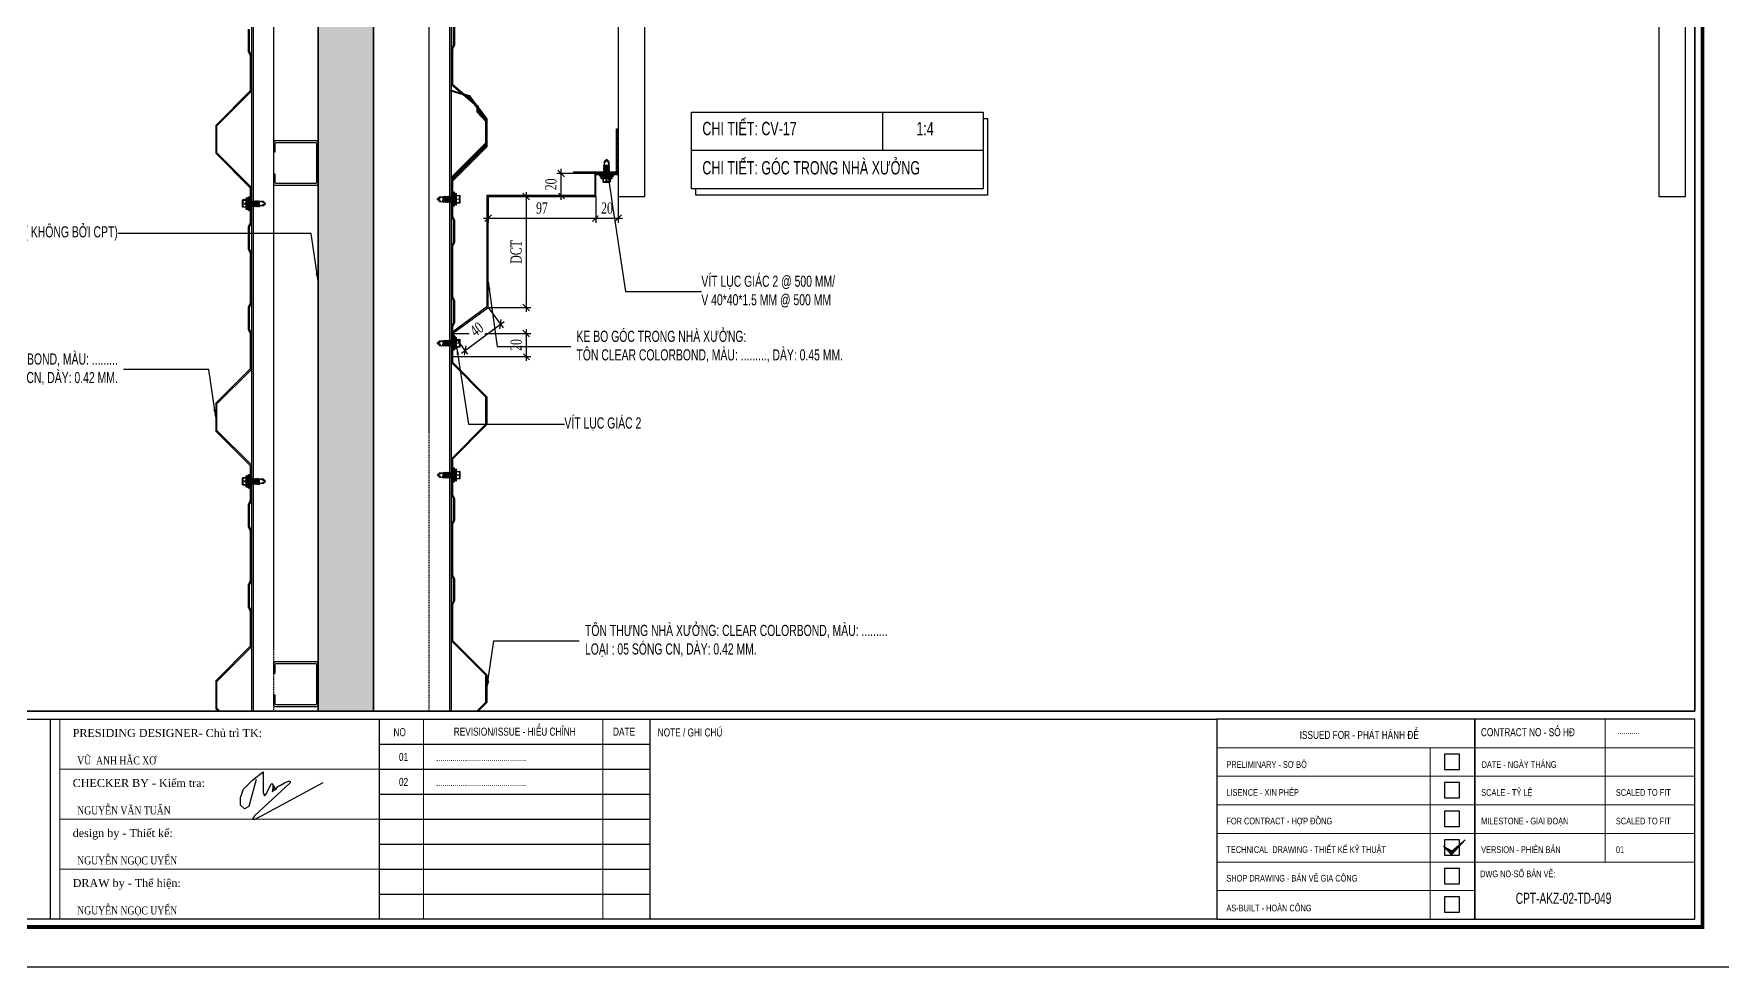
# Model space of a CAD drawing. Header units: inches. Extents: x 315041 to 662841, y -45540 to -35018.
# Drawn here: x 334569.6 to 334949.3, y -38167.8 to -37957.8 of the extents above; entities that cross this region are included whole.
import ezdxf
from ezdxf.enums import TextEntityAlignment as Align

# ---------------------------------------------------------------- set-up
doc = ezdxf.new("R2010")
doc.units = ezdxf.units.IN
doc.header["$MEASUREMENT"] = 0
doc.linetypes.add('HIDDEN', pattern=[0.375, 0.25, -0.125])
for name, color, linetype in [('1', 1, 'Continuous'), ('2', 2, 'Continuous'), ('251', 251, 'Continuous'), ('3', 3, 'Continuous'), ('7', 7, 'Continuous'), ('8', 8, 'Continuous'), ('BAO KHUNG', 31, 'Continuous'), ('Fast RSQ_A2 Frame$0$Khung ten', 4, 'Continuous'), ('flashing', 6, 'Continuous'), ('STRUCTURE', 1, 'Continuous')]:
    doc.layers.add(name, color=color, linetype=linetype)
doc.layers.add('Cover text', color=7, linetype='Continuous', true_color=0x52370f)
for name, color, linetype, lineweight in [('DETAIL$0$S-Dim', 8, 'Continuous', 20), ('DETAIL$0$S-Hatch', 8, 'Continuous', 13), ('S-Hatch', 8, 'Continuous', 9)]:
    doc.layers.add(name, color=color, linetype=linetype, lineweight=lineweight)
doc.styles.add('ST1', font='times.ttf', dxfattribs={"width": 0.7})
doc.styles.add('ST1H', font='vnshxh.shx', dxfattribs={"width": 0.7})
doc.styles.add('ST3', font='times.ttf', dxfattribs={"width": 0.8})
doc.styles.get("Standard").update_dxf_attribs({"font": 'VHARIALN.TTF'})
doc.styles.add('style2', font='VHAVANI.TTF')
doc.styles.add('TIEU DE', font='VHARIALN.TTF', dxfattribs={"width": 0.8})
doc.dimstyles.new('3', dxfattribs={"dimtxt": 3.5, "dimasz": 1.8, "dimexe": 1, "dimexo": 0, "dimgap": 1, "dimtad": 1, "dimdec": 0, "dimlfac": 3, "dimzin": 0, "dimdsep": 46, "dimtxsty": 'ST1H', "dimblk": 'OBLIQUE', "dimcen": 1, "dimdle": 1, "dimclrd": 8, "dimclre": 8, "dimclrt": 3, "dimadec": 0, "dimazin": 0, "dimtfac": 1, "dimtdec": 0, "dimtix": 1, "dimtofl": 0, "dimtmove": 1, "dimatfit": 3, "dimfxl": 0.18, "dimtolj": 1, "dimtzin": 0, "dimlwd": -1, "dimlwe": -1, "dimarcsym": 1})
doc.dimstyles.new('4', dxfattribs={"dimtxt": 2.5, "dimasz": 1.5, "dimexe": 1, "dimexo": 0, "dimgap": 1, "dimtad": 1, "dimdec": 0, "dimlfac": 4, "dimzin": 0, "dimdsep": 46, "dimtxsty": 'ST1', "dimblk": 'OBLIQUE', "dimcen": 1, "dimdle": 1, "dimclrd": 8, "dimclre": 8, "dimclrt": 3, "dimadec": 0, "dimazin": 0, "dimtfac": 1, "dimtdec": 0, "dimtix": 1, "dimtmove": 0, "dimatfit": 3, "dimfxl": 0.18, "dimtfill": 1, "dimtolj": 1, "dimtzin": 0, "dimlwd": -1, "dimlwe": -1, "dimarcsym": 1})

# ---------------------------------------------------------------- blocks, each defined once
blk = doc.blocks.new('DETAIL$0$MARK')
at = {"layer": 'DETAIL$0$S-Hatch', "linetype": 'Continuous'}
h = blk.add_hatch(dxfattribs=at)
h.set_pattern_fill('ANSI31', color=256, scale=50, style=0)
h.paths.add_polyline_path([(1667850, -1156933), (1667909, -1156997), (1668012, -1156885), (1667913, -1156967)])
at = {"layer": 'DETAIL$0$S-Dim', "linetype": 'Continuous'}
blk.add_lwpolyline([(1667850, -1156933), (1667909, -1156997), (1668012, -1156885), (1667913, -1156967), (1667850, -1156933)], dxfattribs=at)
blk = doc.blocks.new('A$C3be9bcc6')
at = {"layer": '1', "color": 5, "lineweight": 30}
blk.add_lwpolyline([(0.81, 8.89), (-0.84, 2.88), (-1.85, 2.33), (-2.68, 3.13), (-2.68, 4.9), (-2.07, 6.74), (0.04, 8.88), (2.4, 10.63), (2.4, 6), (2.65, 5.25), (3.15, 5.75), (4.09, 7.78), (4.36, 8), (4.55, 7.76), (4.55, 6.96), (4.38, 6.24), (4.73, 6.44), (4.87, 7.5), (4.91, 6.81), (4.96, 6.56), (5.3, 6.85), (5.71, 7.36), (6.26, 7.68), (7.16, 8.21), (8.05, 8.54), (8.45, 8.54), (8.45, 8.14), (0.41, 0.75), (0, 0), (0.54, 0), (2.01, 0.75), (15.87, 8.23)], dxfattribs=at)
blk = doc.blocks.new('A$C75D82031')
at = {"layer": '2', "color": 157, "linetype": 'Continuous'}
blk.add_lwpolyline([(0, 420), (594, 420), (594, 0), (0, 0)], close=True, dxfattribs=at)
at = {"layer": '251', "linetype": 'Continuous'}
for p, q in [((285.8, 50.19), (346.77, 50.19)), ((285.8, 44.56), (346.77, 44.56)), ((285.8, 38.94), (346.77, 38.94)), ((285.8, 33.31), (346.77, 33.31)), ((285.8, 27.69), (346.77, 27.69)), ((285.8, 22.06), (346.77, 22.06)), ((285.8, 16.44), (346.77, 16.44))]:
    blk.add_line(p, q, dxfattribs=at)
at = {"layer": '7', "color": 147, "linetype": 'Continuous'}
blk.add_lwpolyline([(12.33, 57.61), (581.67, 57.61), (581.67, 409.19), (12.33, 409.19)], close=True, dxfattribs=at)
at = {"layer": 'BAO KHUNG', "color": 7}
blk.add_line((346.77, 10.81), (346.77, 55.81), dxfattribs=at)
at = {"layer": 'BAO KHUNG', "color": 167, "linetype": 'Continuous', "const_width": 0.871}
blk.add_lwpolyline([(10.59, 9.07), (583.41, 9.07), (583.41, 410.93), (10.59, 410.93)], close=True, dxfattribs=at)
at = {"layer": 'BAO KHUNG', "color": 7}
for points in [[(144.95, 55.81), (285.8, 55.81), (285.8, 10.81), (144.95, 10.81)], [(211.89, 55.81), (474.14, 55.81), (474.14, 10.81), (211.89, 10.81)], [(474.14, 10.81), (532.16, 10.81), (532.16, 55.81), (474.14, 55.81)], [(532.16, 10.81), (581.67, 10.81), (581.67, 55.81), (532.16, 55.81)]]:
    blk.add_lwpolyline(points, close=True, dxfattribs=at)
at = {"layer": 'Fast RSQ_A2 Frame$0$Khung ten', "color": 7, "ltscale": 1000}
for points in [[(525.34, 44.51), (528.78, 44.51), (528.78, 47.96), (525.34, 47.96)], [(525.34, 38.09), (528.78, 38.09), (528.78, 41.53), (525.34, 41.53)], [(525.34, 31.66), (528.78, 31.66), (528.78, 35.1), (525.34, 35.1)], [(525.34, 25.23), (528.78, 25.23), (528.78, 28.67), (525.34, 28.67)], [(525.34, 18.8), (528.78, 18.8), (528.78, 22.24), (525.34, 22.24)], [(525.34, 12.37), (528.78, 12.37), (528.78, 15.81), (525.34, 15.81)]]:
    blk.add_lwpolyline(points, close=True, dxfattribs=at)
at = {"layer": 'S-Hatch'}
for p, q in [((213.95, 10.81), (213.95, 55.81)), ((295.73, 55.81), (295.73, 10.81)), ((336.07, 55.81), (336.07, 10.81)), ((561.54, 55.81), (561.54, 23.67)), ((474.14, 49.38), (532.16, 49.38)), ((522.13, 10.81), (522.13, 49.38)), ((532.16, 49.38), (581.67, 49.38)), ((285.8, 44.56), (213.95, 44.56)), ((474.14, 42.95), (532.16, 42.95)), ((532.16, 42.95), (581.67, 42.95)), ((474.14, 36.52), (532.16, 36.52)), ((532.16, 36.52), (581.67, 36.52)), ((285.8, 33.31), (213.95, 33.31)), ((474.14, 30.1), (532.16, 30.1)), ((532.16, 30.1), (581.67, 30.1)), ((474.14, 23.67), (532.16, 23.67)), ((532.16, 23.67), (581.67, 23.67)), ((285.8, 22.06), (213.95, 22.06)), ((474.14, 17.24), (532.16, 17.24))]:
    blk.add_line(p, q, dxfattribs=at)
blk.add_blockref('A$C3be9bcc6', (257.32, 33.31))
at = {"layer": 'DETAIL$0$S-Dim', "linetype": 'Continuous', "xscale": 0.02999999996973202, "yscale": 0.02999999996973202, "zscale": 0.02999999996973202}
blk.add_blockref('DETAIL$0$MARK', (-49510.32, 34735.23), dxfattribs=at)
at = {"layer": 'BAO KHUNG', "color": 7, "linetype": 'Continuous', "style": 'ST3'}
for s, p in [('PRESIDING DESIGNER- Chủ trì TK:', (216.86, 51.8)), ('CHECKER BY - Kiểm tra:', (216.86, 40.55)), ('design by - Thiết kế:', (216.86, 29.3)), ('DRAW by - Thể hiện:', (216.86, 18.05))]:
    blk.add_text(s, height=1.8, dxfattribs=at).set_placement(p)
at = {"layer": 'BAO KHUNG', "color": 7, "linetype": 'Continuous', "width": 0.9}
for s, p in [('NO', (290.4, 52.88)), ('REVISION/ISSUE - HIÓU CHØNH', (316.27, 53)), ('DATE', (340.86, 52.99)), ('01', (291.27, 47.31)), ('02', (291.27, 41.69))]:
    blk.add_text(s, height=1.8, dxfattribs=at).set_placement(p, align=Align.MIDDLE_CENTER)
for s, p in [('NOTE / GHI CHÚ', (348.44, 51.92)), ('CONTRACT NO - Sè H§', (533.57, 51.98))]:
    blk.add_text(s, height=1.8, dxfattribs=at).set_placement(p)
blk.add_text('ISSUED FOR - PHÁT HÀNH ĐỂ ', height=1.8, dxfattribs=at).set_placement((506.46, 51.36), align=Align.CENTER)
at = {"layer": 'BAO KHUNG', "color": 109, "linetype": 'Continuous', "style": 'style2', "width": 0.8}
blk.add_text('...........', height=1.5, dxfattribs=at).set_placement((564.21, 52.44))
at = {"layer": 'Cover text', "linetype": 'Continuous', "width": 0.8}
for s, height, style, p in [('VŨ  ANH HẮC XƠ', 1.8, 'ST3', (217.88, 45.63)), ('............................................', 1.5, 'style2', (298.6, 46.4)), ('PRELIMINARY - S¥ Bé', 1.5, 'style2', (476.33, 44.85)), ('date - NGµY TH¸NG', 1.5, 'style2', (533.72, 44.85)), ('............................................', 1.5, 'style2', (298.6, 40.78)), ('LISENCE - XIN PHÐP', 1.5, 'style2', (476.33, 38.57)), ('scale - tû lÖ', 1.5, 'style2', (533.63, 38.57)), ('scaled to fit', 1.5, 'style2', (563.92, 38.57)), ('NGUYỄN VĂN TUẤN', 1.8, 'ST3', (217.88, 34.38)), ('FOR CONTRACT - HîP §åNG', 1.5, 'style2', (476.33, 32.14)), ('MILESTONE - GIAI §O¹N', 1.5, 'style2', (533.63, 32.14)), ('scaled to fit', 1.5, 'style2', (563.92, 32.14)), ('TECHNICAL  DRAWING - THIÕT KÕ Kü THUËT', 1.5, 'style2', (476.33, 25.71)), ('VERSION - PHI£N B¶N', 1.5, 'style2', (533.63, 25.71)), ('01', 1.5, 'style2', (563.92, 25.71)), ('NGUYỄN NGỌC UYỂN', 1.8, 'ST3', (217.88, 23.13)), ('SHOP DRAWING - B¶N VÏ GIA C¤NG', 1.5, 'style2', (476.33, 19.28)), ('%%u%%udwg no-sè b¶n vÏ:', 1.5, 'style2', (533.38, 20.26)), ('NGUYỄN NGỌC UYỂN', 1.8, 'ST3', (217.88, 11.88)), ('AS-BUILT - HOµN C¤NG', 1.5, 'style2', (476.33, 12.56))]:
    blk.add_text(s, height=height, dxfattribs=dict(at, style=style)).set_placement(p)
blk = doc.blocks.new('Short_Self_drilling')
at = {"layer": 'STRUCTURE', "color": 1, "linetype": 'Continuous'}
for p, q in [((6.4, 1.7), (-6.4, 1.7)), ((5.1, 3.8), (-5.1, 3.8)), ((-2.6, 2.9), (-5.1, 2.9)), ((-3.4, 3.8), (-3.4, 6.8)), ((3, 7.2), (-3, 7.2)), ((2.6, 2.9), (-2.6, 2.9)), ((-2.1, 2.8), (-2.1, 2.9)), ((6.3, 0), (0, 0)), ((2.2, 2.8), (2.2, 2.9)), ((2.2, -0.5), (2.2, 0)), ((5.1, 2.9), (2.6, 2.9)), ((3.4, 3.8), (3.4, 6.8)), ((3, -1.2), (-2.7, -0.2)), ((3, -2.7), (-2.7, -1.8)), ((3, -4.2), (-2.7, -3.3)), ((3, -5.8), (-2.7, -4.8)), ((3, -7.3), (-2.7, -6.3)), ((-1.9, -8), (-2.7, -7.9)), ((-2.1, -1.4), (-2.1, -0.9)), ((-2.1, -2.9), (-2.1, -2.4)), ((-2.1, -4.4), (-2.1, -3.9)), ((-2.1, -6), (-2.1, -5.4)), ((-2.1, -7.5), (-2.1, -7)), ((-2.1, -12.3), (-2.1, -8.5)), ((3, -8.8), (-1.1, -8.1)), ((2.1, -12.3), (2.1, -9.1)), ((2.2, -2), (2.2, -1.5)), ((2.2, -3.6), (2.2, -3)), ((2.2, -5.1), (2.2, -4.6)), ((2.2, -6.6), (2.2, -6.1)), ((2.2, -8.1), (2.2, -7.6))]:
    blk.add_line(p, q, dxfattribs=at)
blk.add_lwpolyline([(6.4, 1.3), (6.4, 1.7), (2.1, 2.8), (-2.1, 2.8), (-6.4, 1.7), (-6.4, 1.3)], close=True, dxfattribs=at)
for points in [[(-6.4, 1.3, -0.088869), (-6.3, 0), (0, 0)], [(-0.1, 3.8), (-0.3, 6.2, 0.338878), (-3.1, 6.2), (-3.3, 3.8)], [(3.3, 3.8), (3.1, 6.2, 0.338878), (0.3, 6.2), (0.1, 3.8)], [(2.1, -12.3), (0.2, -14.2, -0.333596), (-0.2, -14.2), (-2.1, -12.3)], [(-0.1, -14), (-1, -12.2, -0.148657), (-1.4, -11.2), (-2, -7.7, -0.815006), (-1.2, -7.8, 0.150833), (-0.8, -8.7)], [(2.1, -12.3), (1.7, -11.7, 0.52242), (0.9, -11.7), (-0.2, -14.2)]]:
    blk.add_lwpolyline(points, format="xyb", dxfattribs=at)
for points in [[(3, -1.2), (2.2, -1.5), (-2.1, -0.8), (-2.7, -0.2), (-2.4, 0)], [(3, -2.7), (2.2, -3), (-2.1, -2.4), (-2.7, -1.8), (-2.1, -1.4), (2.2, -2), (3, -2.7)], [(3, -4.2), (2.2, -4.6), (-2.1, -3.9), (-2.7, -3.3), (-2.1, -2.9), (2.2, -3.6), (3, -4.2)], [(3, -5.8), (2.2, -6.1), (-2.1, -5.4), (-2.7, -4.8), (-2.1, -4.4), (2.2, -5.1), (3, -5.8)], [(3, -7.3), (2.2, -7.6), (-2.1, -7), (-2.7, -6.3), (-2.1, -6), (2.2, -6.6), (3, -7.3)], [(-1.8, -8.5), (-2.1, -8.5), (-2.7, -7.9), (-2.1, -7.5), (-1.8, -7.5)], [(-1.3, -7.6), (2.2, -8.1), (3, -8.8)], [(-1.2, 0), (2.2, -0.5), (3, -1.2)], [(3, -8.8), (2.2, -9.1), (-0.8, -8.7)]]:
    blk.add_lwpolyline(points, dxfattribs=at)
for centre, radius, start, end in [((-5, 3.3), 0.455, 109.7949, 250.2674), ((-3, 6.8), 0.429, 90.0311, 180.0311), ((3, 6.8), 0.429, 0.0311, 90.0311), ((5.1, 3.3), 0.435, 279.7276, 80.3347), ((10, 0.2), 3.74, 162.2963, 182.6103)]:
    blk.add_arc(centre, radius, start, end, dxfattribs=at)
blk = doc.blocks.new('_Oblique')
at = {"color": 0, "linetype": 'ByBlock', "lineweight": -2}
blk.add_line((-0.5, -0.5), (0.5, 0.5), dxfattribs=at)
blk = doc.blocks.new('*D926')
at = {"color": 8, "linetype": 'Continuous', "transparency": 16777216}
for p, q in [((334671.72, -37994.42), (334671.72, -38000.32)), ((334695.95, -37994.42), (334695.95, -38000.32)), ((334670.72, -37999.32), (334696.95, -37999.32))]:
    blk.add_line(p, q, dxfattribs=at)
at = {"layer": 'Defpoints', "color": 0, "transparency": 16777216}
for p in [(334671.72, -37994.42), (334695.95, -37994.42), (334695.95, -37999.32)]:
    blk.add_point(p, dxfattribs=at)
at = {"color": 8, "transparency": 16777216, "xscale": 1.5, "yscale": 1.5, "zscale": 1.5, "rotation": 180}
blk.add_blockref('_Oblique', (334671.72, -37999.32), dxfattribs=at)
at = {"color": 8, "transparency": 16777216, "xscale": 1.5, "yscale": 1.5, "zscale": 1.5}
blk.add_blockref('_Oblique', (334695.95, -37999.32), dxfattribs=at)
at = {"color": 3, "transparency": 16777216, "insert": (334683.84, -37997.04), "char_height": 2.5, "attachment_point": 5, "style": 'ST1', "bg_fill": 3, "box_fill_scale": 1.25, "bg_fill_color": 256, "bg_fill_true_color": 13158600, "bg_fill_transparency": 0}
blk.add_mtext('\\A1;97', dxfattribs=at)
blk = doc.blocks.new('*D927')
at = {"color": 8, "linetype": 'Continuous', "transparency": 16777216}
for p, q in [((334700.99, -37989.48), (334700.99, -38000.32)), ((334695.95, -37994.42), (334695.95, -38000.32)), ((334694.95, -37999.32), (334701.99, -37999.32))]:
    blk.add_line(p, q, dxfattribs=at)
at = {"layer": 'Defpoints', "color": 0, "transparency": 16777216}
blk.add_point((334700.99, -37989.48), dxfattribs=at)
at = {"color": 8, "transparency": 16777216, "xscale": 1.5, "yscale": 1.5, "zscale": 1.5, "rotation": 180}
blk.add_blockref('_Oblique', (334695.95, -37999.32), dxfattribs=at)
at = {"color": 8, "transparency": 16777216, "xscale": 1.5, "yscale": 1.5, "zscale": 1.5}
blk.add_blockref('_Oblique', (334700.99, -37999.32), dxfattribs=at)
at = {"color": 3, "transparency": 16777216, "insert": (334698.47, -37997.05), "char_height": 2.5, "attachment_point": 5, "style": 'ST1', "bg_fill": 3, "box_fill_scale": 1.25, "bg_fill_color": 256, "bg_fill_true_color": 13158600, "bg_fill_transparency": 11363320}
blk.add_mtext('\\A1;20', dxfattribs=at)
at = {"layer": 'Defpoints', "color": 0, "transparency": 16777216}
for p in [(334695.95, -37994.42), (334700.99, -37999.32)]:
    blk.add_point(p, dxfattribs=at)
blk = doc.blocks.new('*D928')
at = {"color": 8, "linetype": 'Continuous', "transparency": 16777216}
for p, q in [((334695.7, -37989.23), (334687.15, -37989.23)), ((334688.15, -37995.17), (334688.15, -37988.23)), ((334695.7, -37994.17), (334687.15, -37994.17))]:
    blk.add_line(p, q, dxfattribs=at)
at = {"layer": 'Defpoints', "color": 0, "transparency": 16777216}
for p in [(334695.7, -37989.23), (334695.7, -37994.17)]:
    blk.add_point(p, dxfattribs=at)
at = {"color": 8, "transparency": 16777216, "xscale": 1.5, "yscale": 1.5, "zscale": 1.5}
for p, rotation in [((334688.15, -37989.23), 90), ((334688.15, -37994.17), 270)]:
    blk.add_blockref('_Oblique', p, dxfattribs=dict(at, rotation=rotation))
at = {"color": 3, "transparency": 16777216, "insert": (334685.87, -37991.7), "char_height": 2.5, "attachment_point": 5, "rotation": 90, "style": 'ST1', "bg_fill": 3, "box_fill_scale": 1.25, "bg_fill_color": 256, "bg_fill_true_color": 13158600, "bg_fill_transparency": 8509836}
blk.add_mtext('\\A1;20', dxfattribs=at)
at = {"layer": 'Defpoints', "color": 0, "transparency": 16777216}
blk.add_point((334688.15, -37989.23), dxfattribs=at)
blk = doc.blocks.new('*D929')
at = {"color": 8, "linetype": 'Continuous', "transparency": 16777216}
for p, q in [((334671.72, -37994.42), (334681.31, -37994.42)), ((334680.31, -37993.42), (334680.31, -38020.39)), ((334671.72, -38019.39), (334681.31, -38019.39))]:
    blk.add_line(p, q, dxfattribs=at)
at = {"layer": 'Defpoints', "color": 0, "transparency": 16777216}
for p in [(334671.72, -37994.42), (334671.72, -38019.39), (334680.31, -38019.39)]:
    blk.add_point(p, dxfattribs=at)
at = {"color": 8, "transparency": 16777216, "xscale": 1.5, "yscale": 1.5, "zscale": 1.5}
for p, rotation in [((334680.31, -37994.42), 90), ((334680.31, -38019.39), 270)]:
    blk.add_blockref('_Oblique', p, dxfattribs=dict(at, rotation=rotation))
at = {"color": 3, "transparency": 16777216, "insert": (334678.03, -38006.91), "char_height": 2.5, "attachment_point": 5, "rotation": 90, "style": 'ST1', "bg_fill": 3, "box_fill_scale": 1.25, "bg_fill_color": 256, "bg_fill_true_color": 13158600, "bg_fill_transparency": 8439132}
blk.add_mtext('\\A1;DCT', dxfattribs=at)
blk = doc.blocks.new('*D930')
at = {"color": 8, "linetype": 'Continuous', "transparency": 16777216}
for p, q in [((334663.75, -38025.28), (334681.31, -38025.28)), ((334680.31, -38024.28), (334680.31, -38031.39)), ((334663.75, -38030.39), (334681.31, -38030.39))]:
    blk.add_line(p, q, dxfattribs=at)
at = {"layer": 'Defpoints', "color": 0, "transparency": 16777216}
for p in [(334663.75, -38025.28), (334663.75, -38030.39)]:
    blk.add_point(p, dxfattribs=at)
at = {"color": 8, "transparency": 16777216, "xscale": 1.5, "yscale": 1.5, "zscale": 1.5}
for p, rotation in [((334680.31, -38025.28), 90), ((334680.31, -38030.39), 270)]:
    blk.add_blockref('_Oblique', p, dxfattribs=dict(at, rotation=rotation))
at = {"color": 3, "transparency": 16777216, "insert": (334678.04, -38027.83), "char_height": 2.5, "attachment_point": 5, "rotation": 90, "style": 'ST1', "bg_fill": 3, "box_fill_scale": 1.25, "bg_fill_color": 256, "bg_fill_true_color": 13158600, "bg_fill_transparency": 1}
blk.add_mtext('\\A1;20', dxfattribs=at)
at = {"layer": 'Defpoints', "color": 0, "transparency": 16777216}
blk.add_point((334680.31, -38030.39), dxfattribs=at)
blk = doc.blocks.new('*D931')
at = {"color": 8, "linetype": 'Continuous', "transparency": 16777216}
for p, q in [((334671.72, -38019.39), (334675.11, -38023.99)), ((334663.75, -38025.28), (334667.13, -38029.87)), ((334665.74, -38029.66), (334675.32, -38022.59))]:
    blk.add_line(p, q, dxfattribs=at)
at = {"layer": 'Defpoints', "color": 0, "transparency": 16777216}
for p in [(334671.72, -38019.39), (334663.75, -38025.28), (334674.52, -38023.18)]:
    blk.add_point(p, dxfattribs=at)
at = {"color": 8, "transparency": 16777216, "xscale": 1.5, "yscale": 1.5, "zscale": 1.5}
for p, rotation in [((334674.52, -38023.18), 36.40394577206684), ((334666.54, -38029.07), 216.4039457720669)]:
    blk.add_blockref('_Oblique', p, dxfattribs=dict(at, rotation=rotation))
at = {"color": 3, "transparency": 16777216, "insert": (334669.18, -38024.3), "char_height": 2.5, "attachment_point": 5, "rotation": 36.4039, "style": 'ST1', "bg_fill": 3, "box_fill_scale": 1.25, "bg_fill_color": 256, "bg_fill_true_color": 13158600, "bg_fill_transparency": 11366416}
blk.add_mtext('\\A1;40', dxfattribs=at)

msp = doc.modelspace()

# ---------------------------------------------------------------- hatches: boundary and pattern name
h = msp.add_hatch()
h.set_pattern_fill('HOUND', color=8, scale=11.25, angle=90, style=0)
h.paths.add_polyline_path([(334633.4866, -37758.6314), (334645.9866, -37758.6314), (334645.9866, -38110.2113), (334633.4866, -38110.2113)])
at = {"true_color": 0xfa051e}
h = msp.add_hatch(dxfattribs=at)
h.set_pattern_fill('ANSI31', color=1, scale=2.25, angle=90, style=0)
h.set_pattern_definition([(135, (308826.94611, -285589.25566), (-0.1988737822, -0.1988737822), [])])
h.paths.add_polyline_path([(334700.9925, -37979.2335), (334700.9925, -37989.2335), (334690.9925, -37989.2335), (334690.9925, -37988.8585), (334700.6175, -37988.8585), (334700.6175, -37979.2335)])

# ---------------------------------------------------------------- linework, layer by layer
at = {"color": 9}
msp.add_line((334760.394, -37975.4484), (334760.394, -37984.073), dxfattribs=at)
at = {"color": 8}
for points in [[(334373.7734, -37758.6314), (334943.1113, -37758.6314), (334943.1113, -38110.2113), (334373.7734, -38110.2113)], [(334633.4866, -37758.6314), (334645.9866, -37758.6314), (334645.9866, -38110.2113), (334633.4866, -38110.2113)]]:
    msp.add_lwpolyline(points, close=True, dxfattribs=at)
for points in [[(334633.4866, -37758.6314), (334633.4866, -38110.2113)], [(334645.9866, -38110.2113), (334645.9866, -37758.6314)]]:
    msp.add_lwpolyline(points, dxfattribs=at)
at = {"color": 94, "linetype": 'HIDDEN'}
for points in [[(334658.4866, -38110.2113), (334658.4866, -37758.6314)], [(334623.4866, -37774.4035), (334623.4866, -38110.2113)]]:
    msp.add_lwpolyline(points, dxfattribs=at)
at = {"color": 94}
for points in [[(334663.1116, -38110.2113), (334663.1116, -37758.6314)], [(334663.4866, -38110.2113), (334663.4866, -37758.6314)], [(334618.4866, -37774.4035), (334618.4866, -38110.2113)], [(334618.8616, -37774.4035), (334618.8616, -38110.2113)]]:
    msp.add_lwpolyline(points, dxfattribs=at)
at = {"color": 3, "ltscale": 15}
for points in [[(334617.7873, -37956.7836), (334617.7873, -37961.7758), (334618.2366, -37962.6817), (334618.2366, -37970.6469), (334610.4988, -37978.4358), (334610.4988, -37984.6858), (334618.2366, -37992.4746), (334618.2366, -38000.3758), (334617.7873, -38001.2817), (334617.7873, -38006.2739), (334618.2366, -38007.1798), (334618.2366, -38018.4553), (334617.7873, -38019.3613), (334617.7873, -38024.3534), (334618.2366, -38025.2594), (334618.2366, -38033.2246), (334610.4988, -38040.955), (334610.4988, -38047.205), (334618.2366, -38054.9353), (334618.2366, -38062.8365), (334617.7873, -38063.7424), (334617.7873, -38068.7346), (334618.2366, -38069.6405), (334618.2366, -38080.916), (334617.7873, -38081.822), (334617.7873, -38086.8141), (334618.2366, -38087.7201), (334618.2366, -38095.6212), (334610.4988, -38103.4101), (334610.4988, -38109.6601), (334611.0464, -38110.2113)], [(334611.3988, -38110.2113), (334610.7488, -38109.557), (334610.7488, -38103.5132), (334618.4866, -38095.7243), (334618.4866, -38087.6615), (334618.0373, -38086.7556), (334618.0373, -38081.8806), (334618.4866, -38080.9746), (334618.4866, -38069.582), (334618.0373, -38068.676), (334618.0373, -38063.801), (334618.4866, -38062.895), (334618.4866, -38054.8317), (334610.7488, -38047.1013), (334610.7488, -38041.0586), (334618.4866, -38033.3282), (334618.4866, -38025.2008), (334618.0373, -38024.2948), (334618.0373, -38019.4199), (334618.4866, -38018.5139), (334618.4866, -38007.1213), (334618.0373, -38006.2153), (334618.0373, -38001.3403), (334618.4866, -38000.4343), (334618.4866, -37992.3715), (334610.7488, -37984.5827), (334610.7488, -37978.5389), (334618.4866, -37970.75), (334618.4866, -37962.6232), (334618.0373, -37961.7172), (334618.0373, -37956.8422)], [(334664.1859, -37955.3975), (334664.1859, -37960.3897), (334663.7366, -37961.2956), (334663.7366, -37969.1968), (334669.5085, -37974.1401), (334669.5085, -37975.3881), (334671.4744, -37977.4969), (334671.4744, -37982.4891), (334663.7505, -37990.2004), (334663.7505, -37993.1683), (334663.4866, -37993.1683), (334663.4866, -37990.1167), (334671.2244, -37982.3906), (334671.2244, -37977.5954), (334669.2585, -37975.4866), (334669.2585, -37974.2551), (334663.4866, -37969.3118), (334663.4866, -37961.2371), (334663.9359, -37960.3311), (334663.9359, -37955.4561)], [(334669.1744, -38110.2113), (334671.2244, -38108.1632), (334671.2244, -38102.1205), (334663.4866, -38094.3901), (334663.4866, -38086.2627), (334663.9359, -38085.3568), (334663.9359, -38080.4818), (334663.4866, -38079.5758), (334663.4866, -38068.1832), (334663.9359, -38067.2772), (334663.9359, -38062.4022), (334663.4866, -38061.4962), (334663.4866, -38053.4334), (334671.2244, -38045.6446), (334671.2244, -38039.6008), (334663.4866, -38031.8119), (334663.4866, -38023.6851), (334663.9359, -38022.7791), (334663.9359, -38017.9041), (334663.4866, -38016.9981), (334663.4866, -38005.6055), (334663.9359, -38004.6995), (334663.9359, -37999.8246), (334663.4866, -37998.9186), (334663.4866, -37990.8552), (334671.2244, -37983.1249), (334671.2244, -37977.0629), (334667.3121, -37971.9283), (334663.439, -37970.7481), (334663.439, -37970.4981), (334667.4359, -37971.6783), (334671.4744, -37976.9785), (334671.4744, -37983.2285), (334663.7366, -37990.9589), (334663.7366, -37998.86), (334664.1859, -37999.766), (334664.1859, -38004.7581), (334663.7366, -38005.6641), (334663.7366, -38016.9396), (334664.1859, -38017.8455), (334664.1859, -38022.8377), (334663.7366, -38023.7436), (334663.7366, -38031.7089), (334671.4744, -38039.4977), (334671.4744, -38045.7477), (334663.7366, -38053.5365), (334663.7366, -38061.4377), (334664.1859, -38062.3436), (334664.1859, -38067.3358), (334663.7366, -38068.2417), (334663.7366, -38079.5172), (334664.1859, -38080.4232), (334664.1859, -38085.4153), (334663.7366, -38086.3213), (334663.7366, -38094.2865), (334671.4744, -38102.0169), (334671.4744, -38108.2669), (334669.5282, -38110.2113)]]:
    msp.add_lwpolyline(points, dxfattribs=at)
at = {"color": 1, "true_color": 0xfa051e}
msp.add_lwpolyline([(334700.9925, -37979.2335), (334700.9925, -37989.2335), (334690.9925, -37989.2335), (334690.9925, -37988.8585), (334700.6175, -37988.8585), (334700.6175, -37979.2335)], close=True, dxfattribs=at)
for points in [[(334623.8616, -37984.4133), (334623.8616, -37982.4758, -0.41421356), (334624.0491, -37982.2883), (334632.9241, -37982.2883, -0.41421356), (334633.1116, -37982.4758), (334633.1116, -37991.3508, -0.41421356), (334632.9241, -37991.5383), (334624.0491, -37991.5383, -0.41421356), (334623.8616, -37991.3508), (334623.8616, -37989.4133), (334623.4866, -37989.4133), (334623.4866, -37991.5383, 0.41421356), (334623.8616, -37991.9133), (334633.1116, -37991.9133, 0.41421356), (334633.4866, -37991.5383), (334633.4866, -37982.2883, 0.41421356), (334633.1116, -37981.9133), (334623.8616, -37981.9133, 0.41421356), (334623.4866, -37982.2883), (334623.4866, -37984.4133)], [(334623.8616, -38101.6333), (334623.8616, -38099.6958, -0.41421356), (334624.0491, -38099.5083), (334632.9241, -38099.5083, -0.41421356), (334633.1116, -38099.6958), (334633.1116, -38108.5708, -0.41421356), (334632.9241, -38108.7583), (334624.0491, -38108.7583, -0.41421356), (334623.8616, -38108.5708), (334623.8616, -38106.6333), (334623.4866, -38106.6333), (334623.4866, -38108.7583, 0.41421356), (334623.8616, -38109.1333), (334633.1116, -38109.1333, 0.41421356), (334633.4866, -38108.7583), (334633.4866, -38099.5083, 0.41421356), (334633.1116, -38099.1333), (334623.8616, -38099.1333, 0.41421356), (334623.4866, -38099.5083), (334623.4866, -38101.6333)]]:
    msp.add_lwpolyline(points, format="xyb", close=True, dxfattribs=at)
at = {"layer": '2'}
for points in [[(334706.9925, -37994.4213), (334706.9925, -37874.4213), (334700.9925, -37874.4213), (334700.9925, -37994.4213)], [(334940.9925, -37994.4213), (334940.9925, -37874.4213), (334934.9925, -37874.4213), (334934.9925, -37994.4213)]]:
    msp.add_lwpolyline(points, close=True, dxfattribs=at)
at = {"layer": '8', "ltscale": 1e-09}
msp.add_lwpolyline([(334618.4925, -37774.4035), (334618.4925, -38110.2113)], dxfattribs=at)
at = {"layer": 'flashing', "color": 6}
msp.add_lwpolyline([(334695.7009, -37994.1713), (334671.4744, -37994.1713), (334671.4744, -38019.2491), (334663.4955, -38025.1326), (334663.4954, -38030.385), (334663.7454, -38030.385), (334663.7456, -38025.2777), (334671.7244, -38019.3942), (334671.7244, -37994.4213), (334695.9509, -37994.4213), (334695.9509, -37989.4835), (334700.9925, -37989.4835), (334700.9925, -37989.4835), (334700.9925, -37989.4835), (334700.9925, -37989.2335), (334700.7425, -37989.2335), (334700.7425, -37989.2335), (334695.7009, -37989.2335)], close=True, dxfattribs=at)

# ---------------------------------------------------------------- block references
at = {"color": 1}
msp.add_blockref('A$C75D82031', (334361.4423, -38167.8214), dxfattribs=at)
at = {"color": 1, "yscale": 0.2399999998742715, "zscale": 0.2399999999999999}
for p, xscale, rotation in [((334698.3651, -37989.4835), 0.240000000018588, 179.9688724451954), ((334618.2366, -37996.0276), -0.240000000018588, 90.0311275548046), ((334663.7366, -37995.0262), 0.240000000018588, 269.9688724451954), ((334663.7455, -38027.4192), 0.240000000018588, 269.9688724451954), ((334663.7366, -38057.0895), 0.240000000018588, 269.9688724451954), ((334618.2366, -38058.5282), -0.240000000018588, 90.0311275548046)]:
    msp.add_blockref('Short_Self_drilling', p, dxfattribs=dict(at, xscale=xscale, rotation=rotation))

# ---------------------------------------------------------------- texts
at = {"color": 3, "ltscale": 0.5, "style": 'TIEU DE', "width": 0.8}
msp.add_attdef('CPT-AKZ-02-TD-049', text='KC-01', height=2.5, dxfattribs=at).set_placement((334913.5855, -38152.3063), align=Align.MIDDLE_CENTER)

# ---------------------------------------------------------------- leaders
at = {"color": 9}
for points in [[(334610.4988, -38044.08), (334608.951, -38033.3526), (334588.4515, -38033.3526)], [(334671.4744, -38105.1419), (334673.0223, -38094.4145), (334693.5217, -38094.4145)]]:
    msp.add_leader(points, dimstyle='3', override={"dimgap": 1, "dimtad": 0}, dxfattribs=at)

# ---------------------------------------------------------------- next in the draw order: texts
at = {"layer": '3', "style": 'ST1H', "bg_fill": 2}
for s, insert, char_height, attachment_point in [('\\A1;CHI TIÕT: CV-17', (334719.919, -37979.1629), 3, 4), ("\\A1;líP TH¹CH CAO CHèNG CH¸Y 45'( KH¤NG BëI cpt)", (334588.4515, -38002.7574), 2.5, 6), ('\\A1;VÝT LôC GI¸C 2 @ 500 MM/\\PV 40*40*1.5 MM @ 500 MM', (334719.6859, -38015.8266), 2.5, 4), ('\\A1;t«n TH¦NG nhµ x\xadëng: CLEAR COLORBOND, mµu: .........\\PLo¹i : 05 SãNG CN, dµy: 0.42 mm.', (334588.4515, -38033.3526), 2.5, 6), ('\\A1;VÝT LôC GI¸C 2 ', (334688.8965, -38045.6589), 2.5, 4), ('\\A1;t«n TH¦NG nhµ x\xadëng: CLEAR COLORBOND, mµu: .........\\PLo¹i : 05 SãNG CN, dµy: 0.42 mm.', (334693.5217, -38094.4145), 2.5, 4)]:
    msp.add_mtext(s, dxfattribs=dict(at, insert=insert, char_height=char_height, attachment_point=attachment_point))

# ---------------------------------------------------------------- next in the draw order: dimensions: what is measured, and where the dimension line sits
at = {"color": 1, "true_color": 0xfb040c}
dim = msp.add_linear_dim(base=(334695.9509, -37999.3177), p1=(334671.7244, -37994.4213), p2=(334695.9509, -37994.4213), dimstyle='4', dxfattribs=at)
dim.commit()
dim.dimension.update_dxf_attribs({"geometry": '*D926', "text_midpoint": (334683.8377, -37997.0425)})
dim = msp.add_linear_dim(base=(334680.3082, -38030.385), p1=(334663.7457, -38025.2777), p2=(334663.7456, -38030.385), angle=270, dimstyle='4', override={"dimtmove": 1}, dxfattribs=at)
dim.commit()
dim.dimension.update_dxf_attribs({"geometry": '*D930', "text_midpoint": (334678.0365, -38027.8313)})

# ---------------------------------------------------------------- next in the draw order: linework, layer by layer
at = {"color": 9}
for points in [[(334717.4495, -37975.4484), (334783.0291, -37975.4484), (334783.0291, -37992.6976), (334717.4495, -37992.6976)], [(334717.4495, -37975.4484), (334783.0291, -37975.4484), (334783.0291, -37984.073), (334717.4495, -37984.073)]]:
    msp.add_lwpolyline(points, close=True, dxfattribs=at)
msp.add_lwpolyline([(334783.0291, -37976.869), (334784.0517, -37976.869), (334784.0517, -37994.1182), (334718.4721, -37994.1182), (334718.4721, -37992.6976)], dxfattribs=at)

# ---------------------------------------------------------------- next in the draw order: dimensions: what is measured, and where the dimension line sits
at = {"color": 1, "true_color": 0xfb040c}
dim = msp.add_linear_dim(base=(334700.9925, -37999.3177), p1=(334695.9509, -37994.4213), p2=(334700.9925, -37989.4835), dimstyle='4', override={"dimtmove": 1}, dxfattribs=at)
dim.commit()
dim.dimension.update_dxf_attribs({"geometry": '*D927', "text_midpoint": (334698.4717, -37997.0461)})
dim = msp.add_linear_dim(base=(334680.3082, -38019.3942), p1=(334671.7245, -37994.4213), p2=(334671.7245, -38019.3942), angle=270, text='DCT', dimstyle='4', dxfattribs=at)
dim.commit()
dim.dimension.update_dxf_attribs({"geometry": '*D929', "text_midpoint": (334678.0302, -38006.9078)})

# ---------------------------------------------------------------- next in the draw order: leaders
at = {"color": 9}
msp.add_leader([(334633.4866, -38013.4847), (334631.9388, -38002.7574), (334588.4515, -38002.7574)], dimstyle='3', override={"dimgap": 1, "dimtad": 0}, dxfattribs=at)

# ---------------------------------------------------------------- next in the draw order: texts
at = {"layer": '3', "insert": (334768.0532, -37979.1629), "char_height": 3, "attachment_point": 4, "style": 'ST1H', "bg_fill": 2}
msp.add_mtext('\\A1;1:4', dxfattribs=at)

# ---------------------------------------------------------------- next in the draw order: dimensions: what is measured, and where the dimension line sits
at = {"color": 1, "true_color": 0xfb040c}
dim = msp.add_linear_dim(base=(334688.145, -37989.2335), p1=(334695.7009, -37994.1713), p2=(334695.7009, -37989.2335), angle=270, dimstyle='4', dxfattribs=at)
dim.commit()
dim.dimension.update_dxf_attribs({"geometry": '*D928', "text_midpoint": (334685.8734, -37991.7024)})
dim = msp.add_aligned_dim(p1=(334663.7456, -38025.2777), p2=(334671.7245, -38019.3942), distance=-4.709, dimstyle='4', dxfattribs=at)
dim.commit()
dim.dimension.update_dxf_attribs({"geometry": '*D931', "text_midpoint": (334669.1816, -38024.2977)})

# ---------------------------------------------------------------- next in the draw order: leaders
at = {"color": 9}
msp.add_leader([(334698.3304, -37987.4389), (334702.6402, -38015.8266), (334719.6859, -38015.8266)], dimstyle='3', override={"dimgap": 1, "dimtad": 0}, dxfattribs=at)

# ---------------------------------------------------------------- next in the draw order: texts
at = {"layer": '3', "insert": (334719.919, -37987.9926), "char_height": 3, "attachment_point": 4, "style": 'ST1H', "bg_fill": 2}
msp.add_mtext('\\A1;CHI TIÕT: GãC TRONG NHµ X¦ëNG', dxfattribs=at)

# ---------------------------------------------------------------- next in the draw order: leaders
at = {"color": 9}
msp.add_leader([(334671.718, -38013.6488), (334673.7884, -38028.2046), (334691.607, -38028.2046)], dimstyle='3', override={"dimgap": 1, "dimtad": 0}, dxfattribs=at)

# ---------------------------------------------------------------- next in the draw order: texts
at = {"layer": '3', "insert": (334691.607, -38028.2046), "char_height": 2.5, "attachment_point": 4, "style": 'ST1H', "bg_fill": 2}
msp.add_mtext('\\A1;ke BO gãc TRONG NHµ X¦ëNG: \\Pt«n CLEAR COLORBOND, mµu: ........., dµy: 0.45 mm.', dxfattribs=at)

# ---------------------------------------------------------------- next in the draw order: leaders
at = {"color": 9}
msp.add_leader([(334664.6469, -38028.2106), (334667.2959, -38045.6589), (334688.8965, -38045.6589)], dimstyle='3', override={"dimgap": 1, "dimtad": 0}, dxfattribs=at)

doc.saveas('drawing.dxf')
